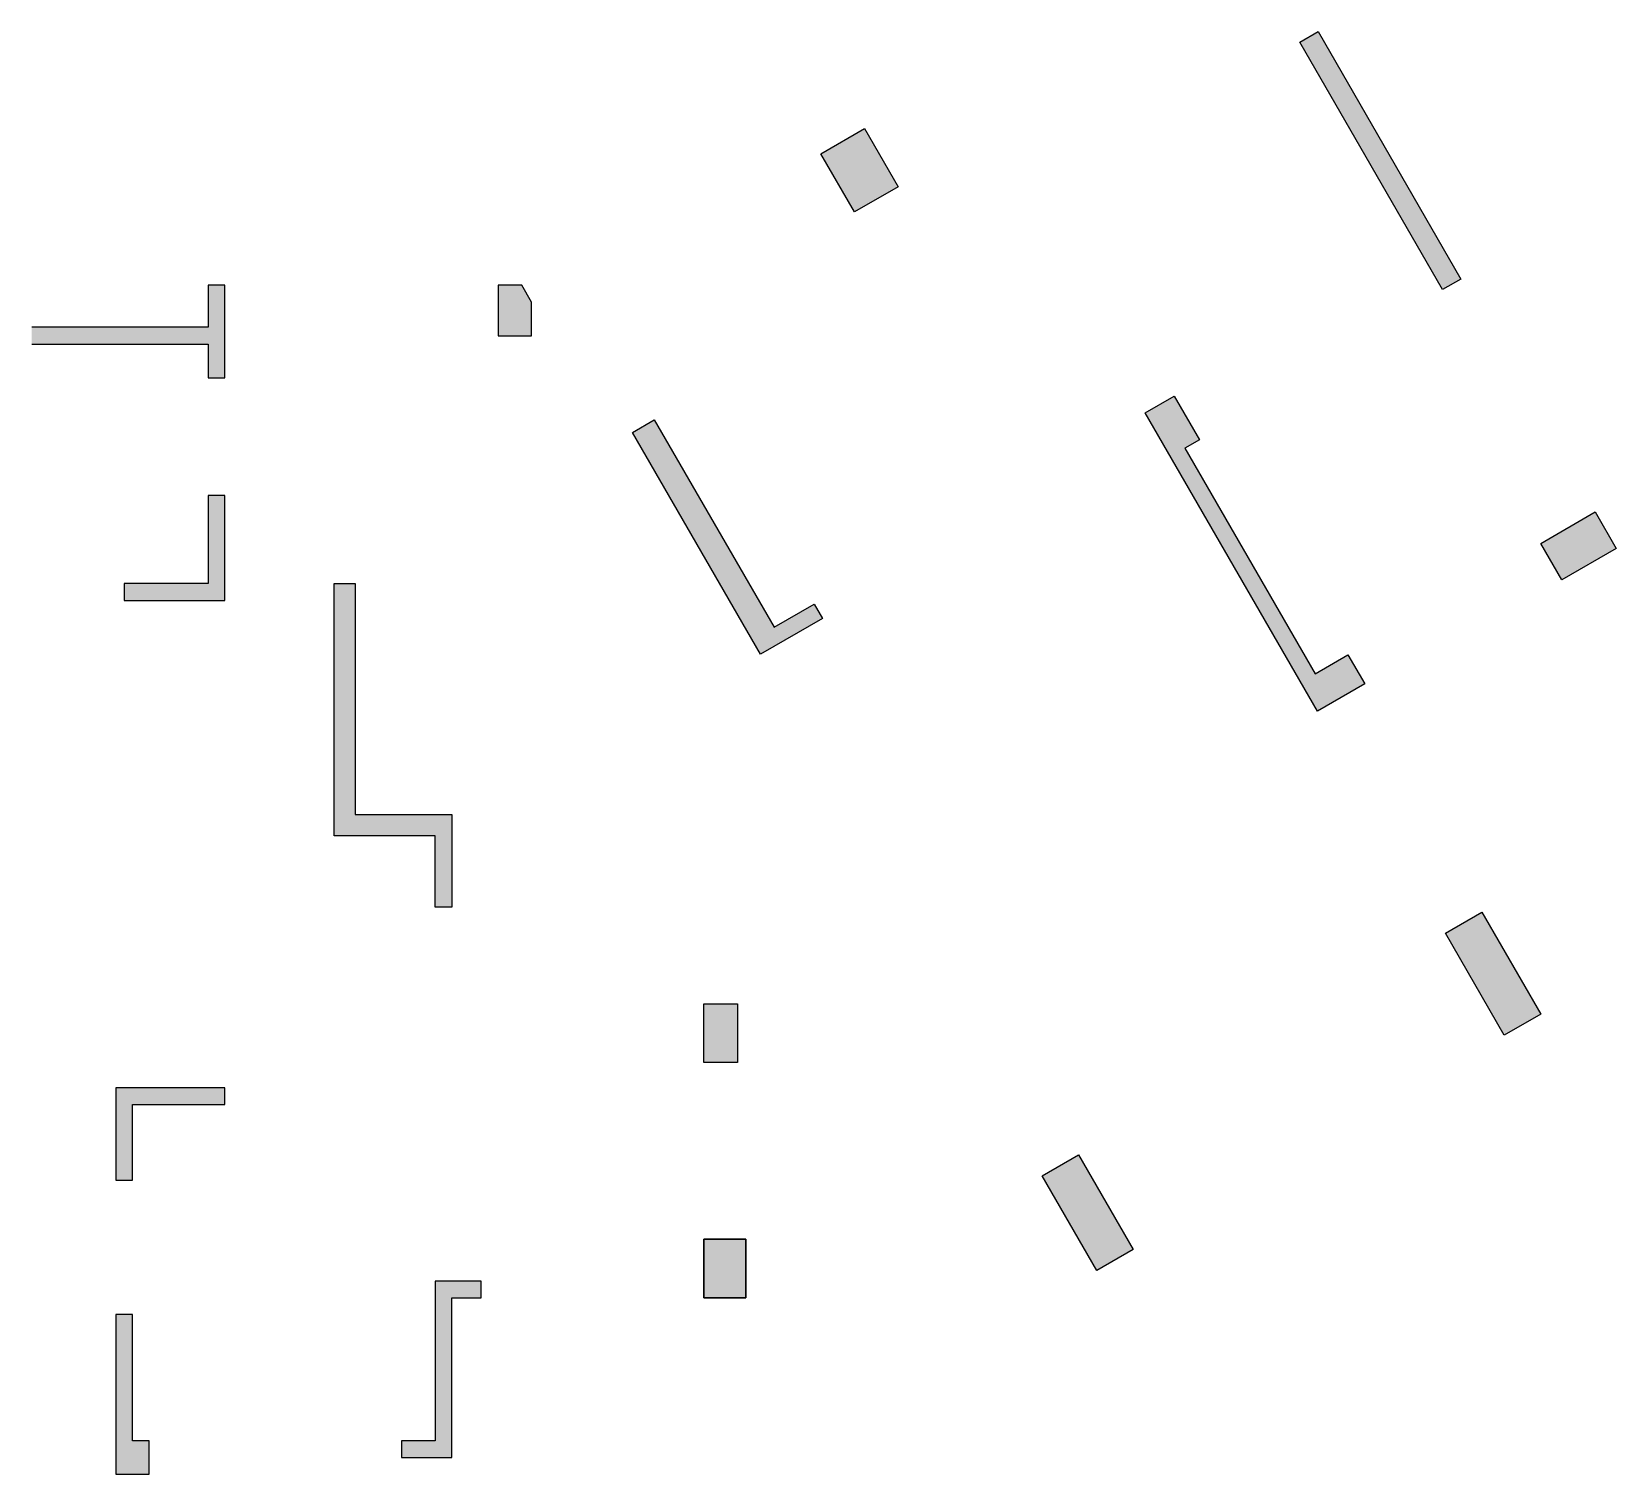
# Model space of a CAD drawing. Header units: millimetres. Extents: x 0 to 18859, y -300 to 16868.
import ezdxf

# ---------------------------------------------------------------- set-up
doc = ezdxf.new("R2010")
doc.units = ezdxf.units.MM
doc.header["$LTSCALE"] = 1000
for name, color, linetype in [('S-COLU-HATCH', 30, 'Continuous'), ('S-COLU-LINE1', 6, 'Continuous'), ('S-WALL-LINE1', 12, 'Continuous')]:
    doc.layers.add(name, color=color, linetype=linetype)

msp = doc.modelspace()

# ---------------------------------------------------------------- hatches: boundary and pattern name
at = {"layer": 'S-COLU-HATCH'}
h = msp.add_hatch(color=0, dxfattribs=at)
h.dxf.hatch_style = 1
h.paths.add_polyline_path([(17009, 13923), (16792, 13798), (15092, 16743), (15309, 16868)])
h = msp.add_hatch(color=0, dxfattribs=at)
h.dxf.hatch_style = 1
h.paths.add_polyline_path([(9793, 14722), (9393, 15415), (9912, 15715), (10312, 15022)])
h = msp.add_hatch(color=0, dxfattribs=at)
h.dxf.hatch_style = 1
h.paths.add_polyline_path([(0, 13150), (2100, 13150), (2100, 12750), (2300, 12750), (2300, 13850), (2100, 13850), (2100, 13350), (0, 13350)])
h = msp.add_hatch(color=0, dxfattribs=at)
h.dxf.hatch_style = 1
h.paths.add_polyline_path([(5835, 13850), (5550, 13850), (5550, 13250), (5950, 13250), (5950, 13650)])
h = msp.add_hatch(color=0, dxfattribs=at)
h.dxf.hatch_style = 1
h.paths.add_polyline_path([(13725, 11911), (15275, 9227), (15664, 9452), (15864, 9105), (15301, 8780), (13251, 12331), (13598, 12531), (13898, 12011)])
h = msp.add_hatch(color=0, dxfattribs=at)
h.dxf.hatch_style = 1
h.paths.add_polyline_path([(8675, 9458), (7150, 12099), (7410, 12249), (8835, 9781), (9311, 10056), (9411, 9883)])
h = msp.add_hatch(color=0, dxfattribs=at)
h.dxf.hatch_style = 1
h.paths.add_polyline_path([(2100, 10300), (1100, 10300), (1100, 10100), (2300, 10100), (2300, 11350), (2100, 11350), (2100, 11000)])
h = msp.add_hatch(color=0, dxfattribs=at)
h.dxf.hatch_style = 1
h.paths.add_polyline_path([(18209, 10344), (17959, 10777), (18609, 11152), (18859, 10719)])
h = msp.add_hatch(color=0, dxfattribs=at)
h.dxf.hatch_style = 1
h.paths.add_polyline_path([(3850, 10300), (3850, 7550), (5000, 7550), (5000, 6450), (4800, 6450), (4800, 7300), (3600, 7300), (3600, 10300)])
h = msp.add_hatch(color=0, dxfattribs=at)
h.dxf.hatch_style = 1
h.paths.add_polyline_path([(16826, 6139), (17259, 6389), (17959, 5177), (17526, 4927)])
h = msp.add_hatch(color=0, dxfattribs=at)
h.dxf.hatch_style = 1
h.paths.add_polyline_path([(8000, 5300), (8400, 5300), (8400, 4600), (8000, 4600)])
h = msp.add_hatch(color=0, dxfattribs=at)
h.dxf.hatch_style = 1
h.paths.add_polyline_path([(2300, 4300), (1000, 4300), (1000, 3200), (1200, 3200), (1200, 4100), (2300, 4100)])
h = msp.add_hatch(color=0, dxfattribs=at)
h.dxf.hatch_style = 1
h.paths.add_polyline_path([(12027, 3252), (12460, 3502), (13110, 2377), (12677, 2127)])
h = msp.add_hatch(color=0, dxfattribs=at)
h.dxf.hatch_style = 1
h.paths.add_polyline_path([(8000, 2500), (8000, 1800), (8500, 1800), (8500, 2500)])
h = msp.add_hatch(color=0, dxfattribs=at)
h.dxf.hatch_style = 1
h.paths.add_polyline_path([(8000, 2500), (8500, 2500), (8500, 1800), (8000, 1800)])
h = msp.add_hatch(color=0, dxfattribs=at)
h.dxf.hatch_style = 1
h.paths.add_polyline_path([(4800, 2000), (4800, 100), (4400, 100), (4400, -100), (5000, -100), (5000, 1800), (5350, 1800), (5350, 2000)])
h = msp.add_hatch(color=0, dxfattribs=at)
h.dxf.hatch_style = 1
h.paths.add_polyline_path([(1000, 1600), (1000, -300), (1400, -300), (1400, 100), (1200, 100), (1200, 1600)])

# ---------------------------------------------------------------- linework, layer by layer
at = {"layer": 'S-COLU-LINE1', "linetype": 'ByBlock'}
for points in [[(9793, 14722), (9393, 15415), (9912, 15715), (10312, 15022)], [(5835, 13850), (5550, 13850), (5550, 13250), (5950, 13250), (5950, 13650)], [(18209, 10344), (17959, 10777), (18609, 11152), (18859, 10719)], [(16826, 6139), (17259, 6389), (17959, 5177), (17526, 4927)], [(8000, 5300), (8400, 5300), (8400, 4600), (8000, 4600)], [(12027, 3252), (12460, 3502), (13110, 2377), (12677, 2127)], [(8000, 2500), (8000, 1800), (8500, 1800), (8500, 2500)], [(8000, 2500), (8500, 2500), (8500, 1800), (8000, 1800)]]:
    msp.add_lwpolyline(points, close=True, dxfattribs=at)
at = {"layer": 'S-WALL-LINE1', "linetype": 'ByBlock'}
for points in [[(17009, 13923), (16792, 13798), (15092, 16743), (15309, 16868)], [(8675, 9458), (7150, 12099), (7410, 12249), (8835, 9781), (9311, 10056), (9411, 9883)], [(2100, 10300), (1100, 10300), (1100, 10100), (2300, 10100), (2300, 11350), (2100, 11350), (2100, 11000), (2100, 11000)], [(2300, 4300), (1000, 4300), (1000, 3200), (1200, 3200), (1200, 4100), (2300, 4100)], [(4800, 2000), (4800, 100), (4400, 100), (4400, -100), (5000, -100), (5000, 1800), (5350, 1800), (5350, 2000)], [(1000, 1600), (1000, -300), (1400, -300), (1400, 100), (1200, 100), (1200, 1600)]]:
    msp.add_lwpolyline(points, close=True, dxfattribs=at)
for points in [[(0, 13150), (2100, 13150), (2100, 12750), (2300, 12750), (2300, 13850), (2100, 13850), (2100, 13350), (0, 13350)], [(13725, 11911), (13725, 11911), (15275, 9227), (15664, 9452), (15864, 9105), (15301, 8780), (13251, 12331), (13598, 12531), (13898, 12011), (13725, 11911)], [(3850, 10300), (3850, 7550), (5000, 7550), (5000, 6450), (4800, 6450), (4800, 7300), (3600, 7300), (3600, 10300), (3850, 10300)]]:
    msp.add_lwpolyline(points, dxfattribs=at)

doc.saveas('drawing.dxf')
